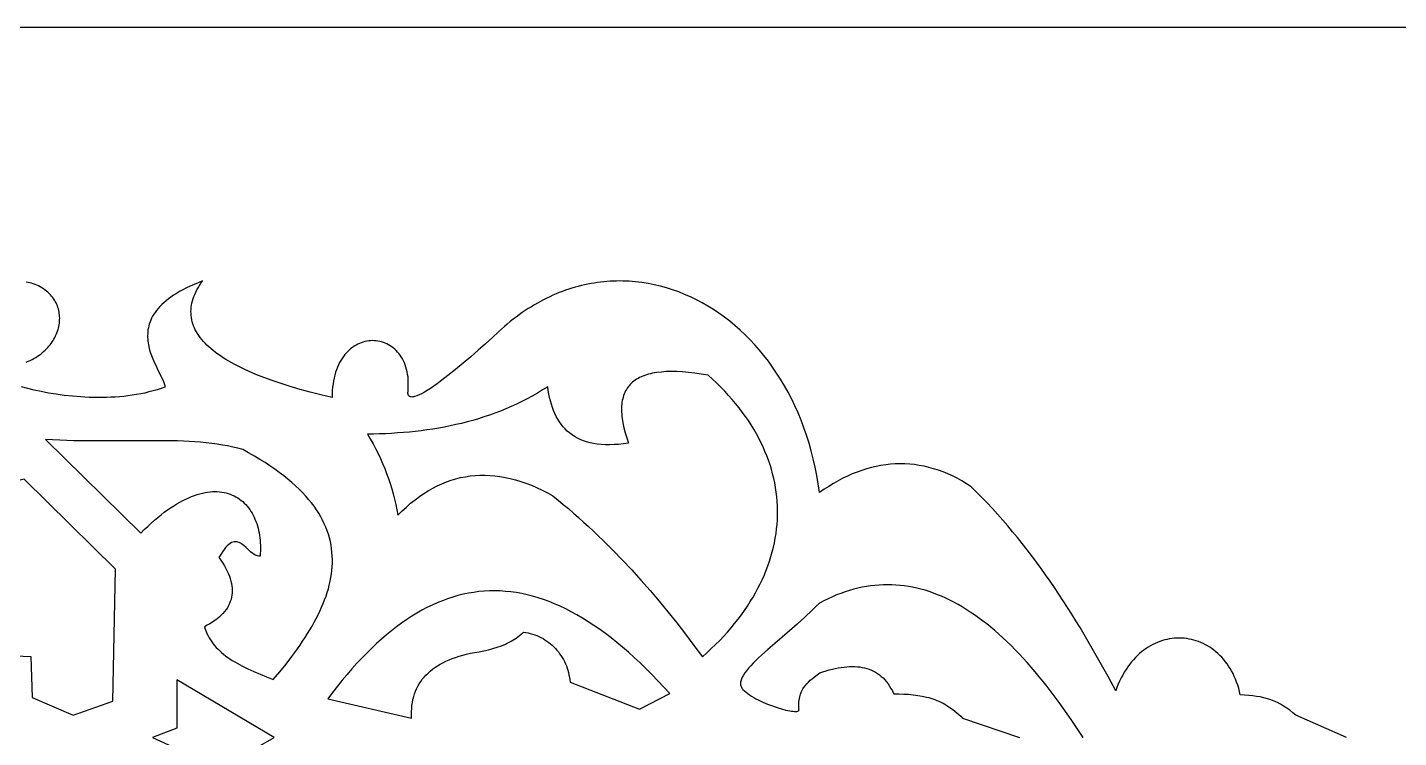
# Model space of a CAD drawing. Extents: x -1578 to -778, y -133 to 7.
# Drawn here: x -1145.3 to -1010.2, y -63.1 to 6.9 of the extents above; entities that cross this region are included whole.
import ezdxf

# ---------------------------------------------------------------- set-up
doc = ezdxf.new("R2010")
doc.units = 0
doc.layers.add('LAYER_2', color=174, linetype='CONTINUOUS')

msp = doc.modelspace()

# ---------------------------------------------------------------- linework, layer by layer
at = {"layer": 'LAYER_2'}
for points in [[(-1577.79, -133.05), (-777.79, -133.05), (-777.79, 6.95), (-1577.79, 6.95)], [(-1078.28, -27.33), (-1078.95, -27.22), (-1079.59, -27.13), (-1080.21, -27.06), (-1080.8, -27.01), (-1081.36, -26.98), (-1081.89, -26.97), (-1082.4, -26.98), (-1082.88, -27.02), (-1083.33, -27.07), (-1083.55, -27.11), (-1083.75, -27.15), (-1083.96, -27.19), (-1084.15, -27.24), (-1084.34, -27.3), (-1084.52, -27.36), (-1084.69, -27.42), (-1084.86, -27.49), (-1085.02, -27.57), (-1085.18, -27.65), (-1085.32, -27.74), (-1085.46, -27.83), (-1085.59, -27.93), (-1085.72, -28.03), (-1085.84, -28.14), (-1085.95, -28.25), (-1086.06, -28.37), (-1086.15, -28.49), (-1086.25, -28.62), (-1086.33, -28.75), (-1086.41, -28.89), (-1086.48, -29.03), (-1086.54, -29.18), (-1086.6, -29.34), (-1086.65, -29.5), (-1086.69, -29.66), (-1086.73, -29.83), (-1086.76, -30.01), (-1086.78, -30.19), (-1086.8, -30.37), (-1086.81, -30.56), (-1086.81, -30.76), (-1086.8, -30.96), (-1086.79, -31.16), (-1086.77, -31.38), (-1086.75, -31.59), (-1086.67, -32.04), (-1086.58, -32.51), (-1086.45, -33), (-1086.29, -33.51), (-1086.11, -34.04), (-1086.61, -34.11), (-1087.09, -34.15), (-1087.54, -34.18), (-1087.98, -34.19), (-1088.4, -34.19), (-1088.81, -34.16), (-1089.19, -34.12), (-1089.56, -34.06), (-1089.91, -33.99), (-1090.25, -33.9), (-1090.56, -33.79), (-1090.87, -33.67), (-1091.15, -33.53), (-1091.43, -33.38), (-1091.68, -33.21), (-1091.92, -33.03), (-1092.15, -32.84), (-1092.36, -32.63), (-1092.56, -32.41), (-1092.75, -32.17), (-1092.93, -31.92), (-1093.09, -31.67), (-1093.24, -31.39), (-1093.37, -31.11), (-1093.5, -30.82), (-1093.61, -30.51), (-1093.71, -30.2), (-1093.81, -29.87), (-1093.89, -29.54), (-1093.96, -29.19), (-1094.02, -28.84), (-1094.08, -28.47), (-1094.58, -28.79), (-1095.09, -29.1), (-1095.6, -29.39), (-1096.11, -29.66), (-1096.63, -29.93), (-1097.15, -30.18), (-1097.68, -30.42), (-1098.21, -30.65), (-1098.74, -30.87), (-1099.28, -31.08), (-1099.82, -31.27), (-1100.36, -31.45), (-1100.91, -31.63), (-1101.46, -31.79), (-1102.01, -31.94), (-1102.57, -32.08), (-1103.13, -32.21), (-1103.69, -32.33), (-1104.25, -32.45), (-1104.82, -32.55), (-1105.39, -32.64), (-1105.97, -32.73), (-1106.54, -32.81), (-1107.12, -32.88), (-1107.7, -32.94), (-1108.29, -32.99), (-1108.87, -33.03), (-1109.46, -33.07), (-1110.05, -33.1), (-1110.65, -33.13), (-1111.24, -33.15), (-1111.84, -33.16), (-1111.56, -33.62), (-1111.29, -34.1), (-1111.04, -34.57), (-1110.79, -35.05), (-1110.56, -35.54), (-1110.35, -36.03), (-1110.14, -36.52), (-1109.95, -37.02), (-1109.76, -37.52), (-1109.59, -38.02), (-1109.44, -38.53), (-1109.29, -39.04), (-1109.16, -39.56), (-1109.04, -40.08), (-1108.93, -40.6), (-1108.84, -41.13), (-1108.42, -40.72), (-1108, -40.33), (-1107.58, -39.96), (-1107.15, -39.62), (-1106.72, -39.3), (-1106.29, -39), (-1105.85, -38.72), (-1105.41, -38.47), (-1104.96, -38.24), (-1104.51, -38.03), (-1104.05, -37.85), (-1103.59, -37.69), (-1103.13, -37.55), (-1102.66, -37.43), (-1102.19, -37.34), (-1101.72, -37.27), (-1101.24, -37.22), (-1100.75, -37.2), (-1100.27, -37.19), (-1099.78, -37.21), (-1099.28, -37.26), (-1098.78, -37.32), (-1098.28, -37.41), (-1097.77, -37.52), (-1097.26, -37.66), (-1096.74, -37.81), (-1096.22, -37.99), (-1095.69, -38.19), (-1095.17, -38.42), (-1094.63, -38.67), (-1094.1, -38.94), (-1093.56, -39.23), (-1093.05, -39.65), (-1092.54, -40.07), (-1092.04, -40.49), (-1091.54, -40.92), (-1091.04, -41.36), (-1090.55, -41.81), (-1090.06, -42.25), (-1089.57, -42.71), (-1089.09, -43.17), (-1088.61, -43.63), (-1087.66, -44.58), (-1086.73, -45.54), (-1085.8, -46.53), (-1084.89, -47.54), (-1083.99, -48.56), (-1083.11, -49.61), (-1082.23, -50.67), (-1081.37, -51.75), (-1080.51, -52.85), (-1079.67, -53.97), (-1078.83, -55.1), (-1078.39, -54.7), (-1077.96, -54.29), (-1077.54, -53.89), (-1077.13, -53.48), (-1076.74, -53.06), (-1076.37, -52.65), (-1076, -52.23), (-1075.66, -51.8), (-1075.32, -51.38), (-1075, -50.95), (-1074.69, -50.52), (-1074.4, -50.09), (-1074.12, -49.65), (-1073.85, -49.22), (-1073.6, -48.78), (-1073.36, -48.34), (-1073.14, -47.89), (-1072.93, -47.45), (-1072.73, -47), (-1072.55, -46.56), (-1072.38, -46.11), (-1072.22, -45.66), (-1072.08, -45.21), (-1071.95, -44.76), (-1071.84, -44.3), (-1071.74, -43.85), (-1071.66, -43.4), (-1071.58, -42.94), (-1071.53, -42.49), (-1071.48, -42.04), (-1071.45, -41.58), (-1071.43, -41.13), (-1071.43, -40.67), (-1071.44, -40.22), (-1071.47, -39.77), (-1071.51, -39.31), (-1071.56, -38.86), (-1071.63, -38.41), (-1071.71, -37.96), (-1071.81, -37.51), (-1071.92, -37.06), (-1072.04, -36.61), (-1072.17, -36.17), (-1072.33, -35.72), (-1072.49, -35.28), (-1072.67, -34.84), (-1072.86, -34.4), (-1073.07, -33.96), (-1073.29, -33.53), (-1073.52, -33.1), (-1073.77, -32.66), (-1074.03, -32.24), (-1074.31, -31.81), (-1074.6, -31.39), (-1074.91, -30.97), (-1075.22, -30.55), (-1075.56, -30.14), (-1075.9, -29.73), (-1076.26, -29.32), (-1076.64, -28.91), (-1077.03, -28.51), (-1077.43, -28.12), (-1077.85, -27.72)], [(-1124.11, -34.67), (-1124.61, -34.54), (-1125.11, -34.42), (-1125.61, -34.31), (-1126.13, -34.22), (-1126.65, -34.14), (-1127.18, -34.06), (-1127.72, -34), (-1128.27, -33.95), (-1128.83, -33.91), (-1129.39, -33.87), (-1129.96, -33.84), (-1130.54, -33.82), (-1131.72, -33.8), (-1132.93, -33.79), (-1138.04, -33.82), (-1139.39, -33.81), (-1140.76, -33.79), (-1141.45, -33.77), (-1142.15, -33.74), (-1142.86, -33.7), (-1143.57, -33.66), (-1134.17, -42.9), (-1133.83, -42.56), (-1133.49, -42.24), (-1133.16, -41.93), (-1132.82, -41.63), (-1132.5, -41.36), (-1132.17, -41.1), (-1131.85, -40.85), (-1131.54, -40.62), (-1131.23, -40.4), (-1130.92, -40.2), (-1130.62, -40.02), (-1130.32, -39.84), (-1130.03, -39.69), (-1129.74, -39.54), (-1129.45, -39.41), (-1129.17, -39.29), (-1128.89, -39.19), (-1128.62, -39.1), (-1128.35, -39.02), (-1128.09, -38.96), (-1127.84, -38.9), (-1127.58, -38.86), (-1127.34, -38.83), (-1127.09, -38.81), (-1126.86, -38.81), (-1126.63, -38.81), (-1126.4, -38.83), (-1126.18, -38.86), (-1125.96, -38.89), (-1125.75, -38.94), (-1125.55, -39), (-1125.35, -39.07), (-1125.16, -39.15), (-1124.97, -39.23), (-1124.79, -39.33), (-1124.62, -39.43), (-1124.45, -39.55), (-1124.28, -39.67), (-1124.13, -39.8), (-1123.98, -39.94), (-1123.83, -40.09), (-1123.7, -40.25), (-1123.56, -40.41), (-1123.44, -40.58), (-1123.32, -40.76), (-1123.21, -40.94), (-1123.1, -41.13), (-1123.01, -41.33), (-1122.92, -41.53), (-1122.83, -41.74), (-1122.75, -41.96), (-1122.68, -42.18), (-1122.62, -42.4), (-1122.56, -42.63), (-1122.52, -42.87), (-1122.47, -43.11), (-1122.44, -43.36), (-1122.41, -43.61), (-1122.4, -43.86), (-1122.38, -44.12), (-1122.38, -44.38), (-1122.39, -44.64), (-1122.4, -44.91), (-1122.42, -45.18), (-1122.54, -45.17), (-1122.66, -45.15), (-1122.78, -45.11), (-1122.9, -45.06), (-1123.02, -44.99), (-1123.13, -44.91), (-1123.36, -44.73), (-1123.8, -44.33), (-1124.02, -44.13), (-1124.13, -44.04), (-1124.25, -43.96), (-1124.36, -43.89), (-1124.48, -43.83), (-1124.6, -43.79), (-1124.72, -43.76), (-1124.84, -43.75), (-1124.97, -43.75), (-1125.1, -43.78), (-1125.23, -43.83), (-1125.37, -43.91), (-1125.51, -44.01), (-1125.66, -44.15), (-1125.81, -44.31), (-1125.97, -44.51), (-1126.13, -44.74), (-1126.29, -45), (-1126.47, -45.31), (-1126.27, -45.58), (-1126.1, -45.85), (-1125.93, -46.12), (-1125.79, -46.38), (-1125.66, -46.64), (-1125.54, -46.9), (-1125.44, -47.15), (-1125.36, -47.39), (-1125.29, -47.64), (-1125.23, -47.88), (-1125.19, -48.11), (-1125.17, -48.34), (-1125.16, -48.57), (-1125.17, -48.8), (-1125.19, -49.01), (-1125.23, -49.23), (-1125.28, -49.44), (-1125.35, -49.65), (-1125.43, -49.85), (-1125.53, -50.05), (-1125.64, -50.25), (-1125.77, -50.44), (-1125.91, -50.63), (-1126.07, -50.81), (-1126.25, -50.99), (-1126.44, -51.17), (-1126.64, -51.34), (-1126.87, -51.51), (-1127.1, -51.67), (-1127.35, -51.83), (-1127.62, -51.99), (-1127.9, -52.14), (-1127.83, -52.37), (-1127.74, -52.6), (-1127.65, -52.81), (-1127.54, -53.02), (-1127.43, -53.23), (-1127.31, -53.43), (-1127.18, -53.62), (-1127.04, -53.81), (-1126.89, -53.99), (-1126.73, -54.17), (-1126.56, -54.34), (-1126.39, -54.51), (-1126.2, -54.68), (-1126.01, -54.84), (-1125.81, -54.99), (-1125.6, -55.15), (-1125.38, -55.3), (-1125.15, -55.45), (-1124.91, -55.59), (-1124.67, -55.73), (-1124.16, -56.01), (-1123.61, -56.28), (-1123.03, -56.55), (-1122.42, -56.81), (-1121.78, -57.07), (-1121.11, -57.33), (-1120.47, -56.57), (-1119.86, -55.82), (-1119.28, -55.06), (-1119, -54.68), (-1118.73, -54.31), (-1118.47, -53.93), (-1118.22, -53.56), (-1117.97, -53.18), (-1117.74, -52.81), (-1117.51, -52.44), (-1117.29, -52.06), (-1117.08, -51.69), (-1116.89, -51.32), (-1116.7, -50.95), (-1116.52, -50.58), (-1116.35, -50.21), (-1116.2, -49.85), (-1116.06, -49.48), (-1115.92, -49.11), (-1115.8, -48.75), (-1115.69, -48.38), (-1115.6, -48.02), (-1115.52, -47.65), (-1115.44, -47.29), (-1115.39, -46.93), (-1115.34, -46.57), (-1115.31, -46.21), (-1115.29, -45.85), (-1115.29, -45.5), (-1115.3, -45.14), (-1115.33, -44.78), (-1115.37, -44.43), (-1115.42, -44.08), (-1115.49, -43.72), (-1115.58, -43.37), (-1115.68, -43.02), (-1115.8, -42.67), (-1115.94, -42.33), (-1116.09, -41.98), (-1116.26, -41.63), (-1116.44, -41.29), (-1116.64, -40.95), (-1116.86, -40.6), (-1117.1, -40.26), (-1117.36, -39.92), (-1117.63, -39.58), (-1117.92, -39.25), (-1118.24, -38.91), (-1118.57, -38.58), (-1118.92, -38.24), (-1119.29, -37.91), (-1119.68, -37.58), (-1120.09, -37.25), (-1120.52, -36.93), (-1120.97, -36.6), (-1121.44, -36.28), (-1121.93, -35.95), (-1122.44, -35.63), (-1122.98, -35.31), (-1123.54, -34.99)], [(-1144.88, -59.1), (-1140.84, -60.85), (-1136.91, -59.48), (-1136.65, -46.45), (-1145.66, -37.59), (-1149.84, -38.6), (-1151.8, -42.65), (-1148.93, -45.56), (-1157.16, -54.55), (-1145.01, -55.05)], [(-1091.87, -57.58), (-1085.03, -60.24), (-1082.06, -58.72), (-1082.65, -58.08), (-1083.24, -57.45), (-1083.82, -56.85), (-1084.4, -56.26), (-1084.98, -55.7), (-1085.56, -55.16), (-1086.13, -54.65), (-1086.7, -54.15), (-1087.27, -53.68), (-1087.84, -53.22), (-1088.4, -52.79), (-1088.97, -52.38), (-1089.53, -52), (-1090.09, -51.63), (-1090.64, -51.28), (-1091.2, -50.96), (-1091.75, -50.65), (-1092.3, -50.37), (-1092.85, -50.11), (-1093.4, -49.87), (-1093.94, -49.65), (-1094.49, -49.45), (-1095.03, -49.27), (-1095.57, -49.11), (-1096.1, -48.98), (-1096.64, -48.86), (-1097.17, -48.77), (-1097.7, -48.69), (-1098.23, -48.64), (-1098.76, -48.6), (-1099.29, -48.59), (-1099.81, -48.6), (-1100.33, -48.62), (-1100.86, -48.67), (-1101.37, -48.74), (-1101.89, -48.82), (-1102.41, -48.93), (-1102.92, -49.06), (-1103.43, -49.21), (-1103.94, -49.37), (-1104.45, -49.56), (-1104.96, -49.77), (-1105.47, -50), (-1105.97, -50.24), (-1106.47, -50.51), (-1106.98, -50.79), (-1107.47, -51.1), (-1107.97, -51.42), (-1108.47, -51.77), (-1108.96, -52.13), (-1109.46, -52.52), (-1109.95, -52.92), (-1110.44, -53.34), (-1110.93, -53.78), (-1111.42, -54.24), (-1111.91, -54.72), (-1112.39, -55.22), (-1112.88, -55.73), (-1113.36, -56.27), (-1113.84, -56.82), (-1114.32, -57.4), (-1114.8, -57.99), (-1115.28, -58.6), (-1115.75, -59.23), (-1107.49, -61.13), (-1107.5, -60.8), (-1107.5, -60.49), (-1107.48, -60.18), (-1107.45, -59.88), (-1107.41, -59.59), (-1107.35, -59.3), (-1107.28, -59.02), (-1107.2, -58.75), (-1107.11, -58.49), (-1107, -58.24), (-1106.88, -58), (-1106.74, -57.76), (-1106.59, -57.53), (-1106.43, -57.31), (-1106.26, -57.09), (-1106.07, -56.89), (-1105.87, -56.69), (-1105.66, -56.5), (-1105.43, -56.32), (-1105.19, -56.14), (-1104.94, -55.98), (-1104.68, -55.82), (-1104.4, -55.67), (-1104.1, -55.53), (-1103.8, -55.39), (-1103.48, -55.27), (-1103.15, -55.15), (-1102.81, -55.04), (-1102.45, -54.93), (-1102.08, -54.84), (-1101.69, -54.75), (-1101.3, -54.67), (-1100.82, -54.59), (-1100.36, -54.5), (-1099.91, -54.39), (-1099.47, -54.28), (-1099.05, -54.15), (-1098.64, -54), (-1098.25, -53.84), (-1098.06, -53.75), (-1097.88, -53.66), (-1097.69, -53.56), (-1097.52, -53.46), (-1097.34, -53.35), (-1097.17, -53.24), (-1097.01, -53.12), (-1096.85, -52.99), (-1096.69, -52.86), (-1096.54, -52.73), (-1096.47, -52.65), (-1096.24, -52.69), (-1096.01, -52.73), (-1095.79, -52.78), (-1095.57, -52.85), (-1095.36, -52.92), (-1095.15, -53), (-1094.94, -53.09), (-1094.74, -53.19), (-1094.54, -53.3), (-1094.35, -53.41), (-1094.17, -53.54), (-1093.98, -53.67), (-1093.81, -53.81), (-1093.64, -53.95), (-1093.48, -54.11), (-1093.32, -54.27), (-1093.17, -54.43), (-1093.03, -54.61), (-1092.9, -54.79), (-1092.77, -54.97), (-1092.65, -55.16), (-1092.53, -55.36), (-1092.43, -55.56), (-1092.33, -55.77), (-1092.24, -55.98), (-1092.16, -56.2), (-1092.09, -56.42), (-1092.03, -56.65), (-1091.98, -56.88), (-1091.93, -57.11), (-1091.9, -57.34)], [(-1130.62, -57.36), (-1130.61, -62.13), (-1133.03, -63.06), (-1130.64, -64.14), (-1130.64, -68.56), (-1121.04, -63.06)]]:
    msp.add_lwpolyline(points, close=True, dxfattribs=at)
for points in [[(-1015.39, -63.06), (-1020.36, -60.86), (-1020.66, -60.6), (-1020.96, -60.36), (-1021.26, -60.15), (-1021.57, -59.95), (-1021.88, -59.77), (-1022.19, -59.61), (-1022.51, -59.47), (-1022.84, -59.34), (-1023.17, -59.23), (-1023.52, -59.13), (-1023.87, -59.05), (-1024.24, -58.99), (-1024.62, -58.93), (-1025.01, -58.89), (-1025.42, -58.86), (-1025.84, -58.83), (-1025.92, -58.51), (-1026, -58.19), (-1026.1, -57.89), (-1026.2, -57.59), (-1026.31, -57.3), (-1026.43, -57.02), (-1026.56, -56.75), (-1026.7, -56.49), (-1026.84, -56.24), (-1027, -56.01), (-1027.15, -55.78), (-1027.32, -55.55), (-1027.49, -55.34), (-1027.67, -55.14), (-1027.85, -54.95), (-1028.04, -54.77), (-1028.24, -54.6), (-1028.44, -54.44), (-1028.64, -54.29), (-1028.85, -54.15), (-1029.06, -54.02), (-1029.28, -53.9), (-1029.5, -53.79), (-1029.73, -53.69), (-1029.95, -53.6), (-1030.18, -53.52), (-1030.41, -53.45), (-1030.65, -53.39), (-1030.88, -53.34), (-1031.12, -53.3), (-1031.36, -53.27), (-1031.6, -53.26), (-1031.84, -53.25), (-1032.08, -53.25), (-1032.32, -53.27), (-1032.57, -53.29), (-1032.81, -53.33), (-1033.05, -53.38), (-1033.29, -53.43), (-1033.52, -53.5), (-1033.76, -53.58), (-1034, -53.67), (-1034.23, -53.77), (-1034.46, -53.88), (-1034.69, -54), (-1034.91, -54.14), (-1035.13, -54.28), (-1035.35, -54.44), (-1035.56, -54.6), (-1035.77, -54.78), (-1035.98, -54.97), (-1036.18, -55.17), (-1036.37, -55.38), (-1036.56, -55.6), (-1036.75, -55.84), (-1036.93, -56.08), (-1037.1, -56.34), (-1037.27, -56.61), (-1037.43, -56.89), (-1037.58, -57.18), (-1037.73, -57.48), (-1037.86, -57.79), (-1038, -58.12), (-1038.12, -58.46), (-1038.87, -57.04), (-1039.64, -55.64), (-1040.42, -54.26), (-1041.22, -52.89), (-1041.62, -52.21), (-1042.03, -51.54), (-1042.44, -50.88), (-1042.86, -50.22), (-1043.29, -49.56), (-1043.71, -48.91), (-1044.14, -48.27), (-1044.58, -47.63), (-1045.02, -47), (-1045.47, -46.38), (-1045.92, -45.76), (-1046.38, -45.14), (-1046.85, -44.54), (-1047.32, -43.94), (-1047.79, -43.34), (-1048.27, -42.76), (-1048.76, -42.18), (-1049.25, -41.61), (-1049.75, -41.04), (-1050.26, -40.48), (-1050.77, -39.93), (-1051.29, -39.39), (-1051.82, -38.86), (-1052.35, -38.33), (-1052.81, -38.03), (-1053.27, -37.76), (-1053.73, -37.5), (-1054.19, -37.27), (-1054.66, -37.06), (-1055.13, -36.87), (-1055.59, -36.69), (-1056.06, -36.55), (-1056.53, -36.42), (-1057, -36.31), (-1057.47, -36.22), (-1057.94, -36.15), (-1058.41, -36.11), (-1058.88, -36.08), (-1059.36, -36.07), (-1059.83, -36.08), (-1060.3, -36.12), (-1060.77, -36.17), (-1061.25, -36.24), (-1061.72, -36.33), (-1062.19, -36.44), (-1062.66, -36.57), (-1063.13, -36.72), (-1063.6, -36.89), (-1064.07, -37.07), (-1064.53, -37.28), (-1065, -37.5), (-1065.46, -37.75), (-1065.93, -38.01), (-1066.39, -38.29), (-1066.85, -38.58), (-1067.31, -38.9), (-1067.43, -38.05), (-1067.57, -37.21), (-1067.73, -36.39), (-1067.91, -35.58), (-1068.11, -34.79), (-1068.33, -34.02), (-1068.57, -33.25), (-1068.83, -32.51), (-1069.11, -31.78), (-1069.4, -31.06), (-1069.72, -30.37), (-1070.04, -29.69), (-1070.39, -29.02), (-1070.75, -28.37), (-1071.13, -27.74), (-1071.52, -27.13), (-1071.92, -26.53), (-1072.34, -25.96), (-1072.77, -25.4), (-1073.22, -24.86), (-1073.68, -24.34), (-1074.15, -23.83), (-1074.63, -23.35), (-1075.13, -22.89), (-1075.63, -22.44), (-1076.15, -22.02), (-1076.67, -21.61), (-1077.21, -21.23), (-1077.75, -20.86), (-1078.3, -20.52), (-1078.86, -20.2), (-1079.43, -19.9), (-1080, -19.62), (-1080.59, -19.37), (-1081.17, -19.13), (-1081.77, -18.92), (-1082.37, -18.73), (-1082.97, -18.56), (-1083.58, -18.42), (-1084.19, -18.3), (-1084.81, -18.2), (-1085.12, -18.16), (-1085.43, -18.13), (-1085.74, -18.1), (-1086.05, -18.08), (-1086.36, -18.07), (-1086.68, -18.06), (-1086.99, -18.05), (-1087.3, -18.06), (-1087.61, -18.07), (-1087.93, -18.08), (-1088.24, -18.1), (-1088.56, -18.13), (-1088.87, -18.17), (-1089.18, -18.21), (-1089.5, -18.26), (-1089.81, -18.31), (-1090.13, -18.37), (-1090.44, -18.44), (-1090.75, -18.51), (-1091.07, -18.59), (-1091.38, -18.67), (-1091.69, -18.77), (-1092, -18.87), (-1092.32, -18.97), (-1092.63, -19.09), (-1092.94, -19.2), (-1093.25, -19.33), (-1093.56, -19.46), (-1093.86, -19.6), (-1094.17, -19.75), (-1094.48, -19.9), (-1094.78, -20.06), (-1095.09, -20.23), (-1095.39, -20.41), (-1095.69, -20.59), (-1095.99, -20.77), (-1096.29, -20.97), (-1096.59, -21.17), (-1096.89, -21.38), (-1097.18, -21.6), (-1097.47, -21.82), (-1097.77, -22.05), (-1098.06, -22.29), (-1098.35, -22.54), (-1098.63, -22.79), (-1098.92, -23.05), (-1099.53, -23.62), (-1100.21, -24.23), (-1100.92, -24.86), (-1101.66, -25.51), (-1102.41, -26.15), (-1103.17, -26.78), (-1103.92, -27.38), (-1104.63, -27.93), (-1104.98, -28.18), (-1105.31, -28.42), (-1105.63, -28.63), (-1105.94, -28.83), (-1106.23, -29.01), (-1106.5, -29.16), (-1106.75, -29.28), (-1106.98, -29.38), (-1107.19, -29.44), (-1107.28, -29.47), (-1107.37, -29.48), (-1107.45, -29.49), (-1107.53, -29.48), (-1107.59, -29.47), (-1107.65, -29.45), (-1107.71, -29.42), (-1107.75, -29.38), (-1107.79, -29.33), (-1107.82, -29.27), (-1107.84, -29.2), (-1107.85, -29.12), (-1107.85, -29.03), (-1107.84, -28.93), (-1107.82, -28.63), (-1107.81, -28.34), (-1107.81, -28.05), (-1107.82, -27.78), (-1107.84, -27.51), (-1107.88, -27.25), (-1107.92, -27.01), (-1107.98, -26.77), (-1108.04, -26.54), (-1108.12, -26.32), (-1108.2, -26.11), (-1108.29, -25.91), (-1108.39, -25.72), (-1108.5, -25.54), (-1108.62, -25.36), (-1108.74, -25.2), (-1108.87, -25.05), (-1109, -24.9), (-1109.15, -24.77), (-1109.29, -24.65), (-1109.45, -24.53), (-1109.6, -24.43), (-1109.76, -24.33), (-1109.93, -24.25), (-1110.1, -24.17), (-1110.27, -24.11), (-1110.44, -24.05), (-1110.62, -24.01), (-1110.8, -23.97), (-1110.98, -23.95), (-1111.16, -23.94), (-1111.34, -23.93), (-1111.53, -23.94), (-1111.71, -23.96), (-1111.89, -23.98), (-1112.08, -24.02), (-1112.26, -24.07), (-1112.44, -24.13), (-1112.61, -24.2), (-1112.79, -24.28), (-1112.96, -24.37), (-1113.13, -24.47), (-1113.3, -24.59), (-1113.46, -24.71), (-1113.62, -24.84), (-1113.77, -24.99), (-1113.92, -25.15), (-1114.07, -25.31), (-1114.21, -25.49), (-1114.34, -25.68), (-1114.46, -25.88), (-1114.58, -26.09), (-1114.69, -26.32), (-1114.79, -26.55), (-1114.89, -26.8), (-1114.98, -27.05), (-1115.05, -27.32), (-1115.12, -27.6), (-1115.18, -27.89), (-1115.23, -28.2), (-1115.27, -28.51), (-1115.3, -28.84), (-1115.32, -29.18), (-1115.32, -29.53), (-1116.42, -29.27), (-1117.47, -29), (-1118.47, -28.73), (-1119.44, -28.45), (-1120.35, -28.16), (-1121.22, -27.87), (-1122.05, -27.57), (-1122.83, -27.26), (-1123.57, -26.94), (-1123.92, -26.78), (-1124.26, -26.62), (-1124.58, -26.46), (-1124.9, -26.29), (-1125.21, -26.12), (-1125.5, -25.96), (-1125.79, -25.79), (-1126.06, -25.61), (-1126.32, -25.44), (-1126.57, -25.27), (-1126.81, -25.09), (-1127.04, -24.91), (-1127.25, -24.73), (-1127.46, -24.55), (-1127.65, -24.37), (-1127.83, -24.18), (-1128, -24), (-1128.16, -23.81), (-1128.31, -23.62), (-1128.45, -23.43), (-1128.58, -23.24), (-1128.69, -23.05), (-1128.8, -22.86), (-1128.89, -22.66), (-1128.97, -22.46), (-1129.04, -22.27), (-1129.1, -22.07), (-1129.15, -21.87), (-1129.18, -21.66), (-1129.21, -21.46), (-1129.22, -21.26), (-1129.23, -21.05), (-1129.22, -20.85), (-1129.2, -20.64), (-1129.17, -20.43), (-1129.13, -20.22), (-1129.07, -20.01), (-1129.01, -19.79), (-1128.93, -19.58), (-1128.85, -19.37), (-1128.75, -19.15), (-1128.64, -18.93), (-1128.52, -18.72), (-1128.39, -18.5), (-1128.25, -18.28), (-1128.09, -18.05), (-1128.52, -18.22), (-1128.92, -18.39), (-1129.31, -18.56), (-1129.67, -18.74), (-1130.01, -18.91), (-1130.34, -19.09), (-1130.64, -19.27), (-1130.93, -19.45), (-1131.2, -19.64), (-1131.45, -19.82), (-1131.68, -20.01), (-1131.9, -20.19), (-1132.1, -20.38), (-1132.29, -20.57), (-1132.46, -20.76), (-1132.61, -20.95), (-1132.76, -21.14), (-1132.88, -21.33), (-1133, -21.52), (-1133.1, -21.71), (-1133.19, -21.9), (-1133.26, -22.09), (-1133.33, -22.29), (-1133.38, -22.48), (-1133.42, -22.67), (-1133.46, -22.86), (-1133.48, -23.05), (-1133.49, -23.24), (-1133.5, -23.42), (-1133.5, -23.61), (-1133.49, -23.8), (-1133.47, -23.98), (-1133.44, -24.16), (-1133.41, -24.34), (-1133.33, -24.7), (-1133.23, -25.05), (-1133.11, -25.4), (-1132.98, -25.73), (-1132.85, -26.05), (-1132.7, -26.36), (-1132.56, -26.66), (-1132.28, -27.22), (-1132.04, -27.72), (-1131.94, -27.95), (-1131.86, -28.16), (-1131.81, -28.34), (-1131.79, -28.43), (-1131.79, -28.51), (-1132.17, -28.65), (-1132.56, -28.77), (-1132.96, -28.89), (-1133.36, -28.99), (-1133.76, -29.09), (-1134.17, -29.17), (-1134.59, -29.25), (-1135.01, -29.31), (-1135.43, -29.37), (-1135.85, -29.42), (-1136.27, -29.46), (-1136.7, -29.49), (-1137.12, -29.51), (-1137.55, -29.53), (-1137.98, -29.54), (-1138.4, -29.54), (-1138.83, -29.53), (-1139.25, -29.52), (-1139.67, -29.5), (-1140.09, -29.47), (-1140.91, -29.41), (-1141.71, -29.32), (-1142.49, -29.21), (-1143.25, -29.09), (-1143.97, -28.95), (-1144.66, -28.8), (-1145.31, -28.63), (-1145.91, -28.47)], [(-1145.45, -26.04), (-1145.25, -25.95), (-1145.06, -25.87), (-1144.87, -25.78), (-1144.69, -25.68), (-1144.52, -25.58), (-1144.35, -25.47), (-1144.19, -25.36), (-1144.03, -25.25), (-1143.88, -25.13), (-1143.74, -25.01), (-1143.6, -24.88), (-1143.47, -24.75), (-1143.34, -24.62), (-1143.22, -24.49), (-1143.11, -24.35), (-1143, -24.21), (-1142.9, -24.06), (-1142.81, -23.92), (-1142.72, -23.77), (-1142.64, -23.62), (-1142.56, -23.47), (-1142.49, -23.31), (-1142.43, -23.16), (-1142.37, -23), (-1142.32, -22.84), (-1142.28, -22.69), (-1142.25, -22.53), (-1142.22, -22.37), (-1142.19, -22.21), (-1142.18, -22.05), (-1142.17, -21.89), (-1142.16, -21.73), (-1142.17, -21.58), (-1142.18, -21.42), (-1142.2, -21.26), (-1142.22, -21.11), (-1142.25, -20.95), (-1142.29, -20.8), (-1142.34, -20.65), (-1142.39, -20.5), (-1142.45, -20.36), (-1142.52, -20.21), (-1142.6, -20.07), (-1142.68, -19.93), (-1142.77, -19.79), (-1142.86, -19.66), (-1142.97, -19.53), (-1143.08, -19.4), (-1143.2, -19.28), (-1143.33, -19.16), (-1143.46, -19.05), (-1143.6, -18.94), (-1143.75, -18.83), (-1143.91, -18.73), (-1144.07, -18.63), (-1144.24, -18.54), (-1144.41, -18.46), (-1144.58, -18.39), (-1144.76, -18.33), (-1144.93, -18.28), (-1145.11, -18.23), (-1145.28, -18.2), (-1145.46, -18.17)], [(-1041.32, -63.06), (-1041.71, -62.46), (-1042.1, -61.86), (-1042.5, -61.28), (-1042.89, -60.71), (-1043.28, -60.15), (-1043.68, -59.6), (-1044.07, -59.07), (-1044.47, -58.54), (-1044.86, -58.03), (-1045.26, -57.53), (-1045.65, -57.05), (-1046.05, -56.57), (-1046.44, -56.11), (-1046.84, -55.66), (-1047.24, -55.22), (-1047.63, -54.8), (-1048.03, -54.39), (-1048.43, -53.99), (-1048.83, -53.6), (-1049.23, -53.22), (-1049.63, -52.86), (-1050.03, -52.51), (-1050.43, -52.17), (-1050.83, -51.85), (-1051.23, -51.54), (-1051.63, -51.24), (-1052.03, -50.95), (-1052.44, -50.68), (-1052.84, -50.42), (-1053.24, -50.17), (-1053.65, -49.94), (-1054.05, -49.72), (-1054.46, -49.51), (-1054.86, -49.32), (-1055.27, -49.13), (-1055.67, -48.97), (-1056.08, -48.81), (-1056.49, -48.67), (-1056.9, -48.54), (-1057.31, -48.43), (-1057.72, -48.32), (-1058.13, -48.24), (-1058.54, -48.16), (-1058.95, -48.1), (-1059.36, -48.05), (-1059.77, -48.02), (-1060.18, -48), (-1060.6, -47.99), (-1061.01, -48), (-1061.43, -48.02), (-1061.84, -48.06), (-1062.26, -48.1), (-1062.68, -48.17), (-1063.09, -48.24), (-1063.51, -48.34), (-1063.93, -48.44), (-1064.35, -48.56), (-1064.77, -48.69), (-1065.19, -48.84), (-1065.61, -49), (-1066.03, -49.18), (-1066.46, -49.37), (-1066.88, -49.57), (-1067.31, -49.79), (-1067.66, -50.15), (-1068.02, -50.5), (-1068.75, -51.19), (-1069.5, -51.87), (-1070.25, -52.52), (-1071.7, -53.78), (-1072.38, -54.37), (-1073.01, -54.93), (-1073.3, -55.2), (-1073.57, -55.47), (-1073.83, -55.73), (-1074.07, -55.98), (-1074.29, -56.22), (-1074.48, -56.46), (-1074.65, -56.68), (-1074.79, -56.9), (-1074.91, -57.11), (-1075, -57.31), (-1075.03, -57.41), (-1075.06, -57.5), (-1075.07, -57.6), (-1075.08, -57.69), (-1075.08, -57.77), (-1075.08, -57.86), (-1075.06, -57.94), (-1075.03, -58.02), (-1075, -58.1), (-1074.96, -58.17), (-1074.9, -58.25), (-1074.84, -58.32), (-1074.7, -58.45), (-1074.54, -58.59), (-1074.37, -58.72), (-1074.18, -58.85), (-1073.99, -58.98), (-1073.78, -59.1), (-1073.57, -59.22), (-1073.35, -59.34), (-1072.89, -59.56), (-1072.41, -59.76), (-1071.94, -59.94), (-1071.47, -60.1), (-1071.03, -60.23), (-1070.61, -60.34), (-1070.23, -60.42), (-1070.06, -60.44), (-1069.91, -60.46), (-1069.76, -60.47), (-1069.64, -60.48), (-1069.53, -60.47), (-1069.45, -60.45), (-1069.38, -60.43), (-1069.34, -60.39), (-1069.32, -60.37), (-1069.32, -60.35), (-1069.31, -60.32), (-1069.32, -60.29), (-1069.33, -60.09), (-1069.34, -59.89), (-1069.33, -59.71), (-1069.32, -59.53), (-1069.3, -59.36), (-1069.28, -59.2), (-1069.25, -59.04), (-1069.21, -58.9), (-1069.17, -58.76), (-1069.12, -58.62), (-1069.06, -58.5), (-1069, -58.38), (-1068.94, -58.26), (-1068.87, -58.15), (-1068.72, -57.94), (-1068.56, -57.75), (-1068.39, -57.58), (-1068.21, -57.41), (-1068.02, -57.25), (-1067.65, -56.96), (-1067.28, -56.66), (-1066.96, -56.56), (-1066.65, -56.47), (-1066.34, -56.38), (-1066.03, -56.31), (-1065.74, -56.24), (-1065.45, -56.18), (-1065.16, -56.13), (-1064.88, -56.1), (-1064.61, -56.07), (-1064.34, -56.05), (-1064.08, -56.05), (-1063.82, -56.05), (-1063.57, -56.07), (-1063.32, -56.09), (-1063.08, -56.13), (-1062.85, -56.18), (-1062.63, -56.24), (-1062.41, -56.31), (-1062.19, -56.4), (-1061.98, -56.5), (-1061.78, -56.61), (-1061.59, -56.73), (-1061.4, -56.87), (-1061.22, -57.02), (-1061.04, -57.18), (-1060.87, -57.36), (-1060.71, -57.55), (-1060.55, -57.76), (-1060.4, -57.98), (-1060.26, -58.21), (-1060.12, -58.46), (-1059.99, -58.73), (-1059.49, -58.74), (-1059, -58.76), (-1058.52, -58.79), (-1058.06, -58.83), (-1057.61, -58.89), (-1057.18, -58.96), (-1056.75, -59.06), (-1056.54, -59.11), (-1056.34, -59.17), (-1056.13, -59.24), (-1055.93, -59.31), (-1055.73, -59.39), (-1055.53, -59.47), (-1055.33, -59.57), (-1055.13, -59.67), (-1054.94, -59.77), (-1054.74, -59.89), (-1054.55, -60.01), (-1054.35, -60.15), (-1054.16, -60.29), (-1053.97, -60.44), (-1053.78, -60.6), (-1053.58, -60.77), (-1053.39, -60.94), (-1053.2, -61.13), (-1047.59, -63.06)]]:
    msp.add_lwpolyline(points, dxfattribs=at)

doc.saveas('drawing.dxf')
